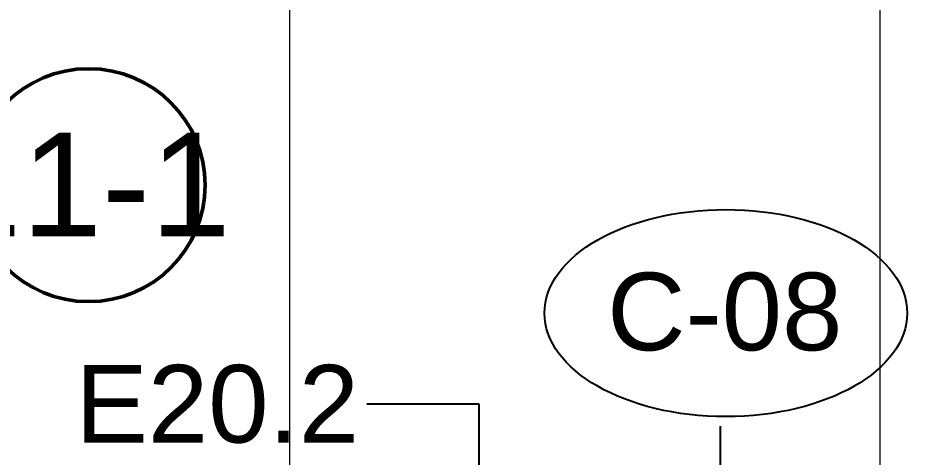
# Model space of a CAD drawing. Header units: millimetres. Extents: x 813027 to 1148939, y -931049 to -10.
# Drawn here: x 892191 to 909359, y -98684 to -90193 of the extents above; entities that cross this region are included whole.
import ezdxf

# ---------------------------------------------------------------- set-up
doc = ezdxf.new("R2010")
doc.units = ezdxf.units.MM
doc.linetypes.add('DPA_Grid _ Level 500', pattern=[5.5, 2.75, -0.75, 1.25, -0.75])
for name, color, linetype, lineweight in [('A-ANNO-NOTE', 3, 'Continuous', 25), ('A-ROOM-IDEN', 3, 'Continuous', 25), ('S-GRID', 251, 'Continuous', 9), ('S-GRID-IDEN', 3, 'Continuous', 50)]:
    doc.layers.add(name, color=color, linetype=linetype, lineweight=lineweight)
doc.styles.add('Arial', font='arial.ttf', dxfattribs={"height": 2000})
doc.styles.add('Arial_1', font='arial.ttf', dxfattribs={"height": 1500})

# ---------------------------------------------------------------- blocks, each defined once
blk = doc.blocks.new('DPA-AR_Ceiling Tags - Ceiling Tags-15141860-4160 - LOWER PLATFORM LEVEL - REFLECTED CEILING GENERAL PLAN')
at = {"layer": 'A-ANNO-NOTE'}
blk.add_ellipse((0, 0), major_axis=(-7, 0), ratio=0.571429, dxfattribs=at)
blk = doc.blocks.new('Grid - 100 Scale-586761-4160 - LOWER PLATFORM LEVEL - REFLECTED CEILING GENERAL PLAN')
at = {"layer": 'S-GRID-IDEN'}
blk.add_circle((0, 0), 4.5, dxfattribs=at)

msp = doc.modelspace()

# ---------------------------------------------------------------- linework, layer by layer
at = {"layer": 'A-ANNO-NOTE'}
msp.add_line((905753.7, -109018), (905753.7, -98081.8), dxfattribs=at)
at = {"layer": 'A-ROOM-IDEN'}
for p, q in [((901097.3, -97656.8), (898929.3, -97656.8)), ((901097.3, -109319.7), (901097.3, -97656.8))]:
    msp.add_line(p, q, dxfattribs=at)
at = {"layer": 'S-GRID', "linetype": 'DPA_Grid _ Level 500'}
for p, q in [((897440, -191381.7), (897440, -15135.4)), ((908840, -191381.7), (908840, -15135.4))]:
    msp.add_line(p, q, dxfattribs=at)

# ---------------------------------------------------------------- block references
at = {"layer": 'A-ANNO-NOTE', "xscale": 500, "yscale": 500, "zscale": 500}
msp.add_blockref('DPA-AR_Ceiling Tags - Ceiling Tags-15141860-4160 - LOWER PLATFORM LEVEL - REFLECTED CEILING GENERAL PLAN', (905859.3, -95899), dxfattribs=at)
at = {"layer": 'S-GRID-IDEN', "xscale": 499.9999999999995, "yscale": 499.9999999999995, "zscale": 499.9999999999995, "rotation": 98.77777528909775}
msp.add_blockref('Grid - 100 Scale-586761-4160 - LOWER PLATFORM LEVEL - REFLECTED CEILING GENERAL PLAN', (893557.6, -93426.8), dxfattribs=at)

# ---------------------------------------------------------------- texts
at = {"layer": 'A-ANNO-NOTE', "lineweight": 9, "insert": (903567.2, -95117.9), "char_height": 1500, "width": 5571.728, "attachment_point": 1, "style": 'Arial_1'}
msp.add_mtext('C-08', dxfattribs=at)
at = {"layer": 'A-ROOM-IDEN', "lineweight": 9, "insert": (893304.3, -96900.5), "char_height": 1500, "width": 6774.259, "attachment_point": 1, "style": 'Arial_1'}
msp.add_mtext('E20.2', dxfattribs=at)
at = {"layer": 'S-GRID-IDEN', "lineweight": 9, "insert": (890710.2, -92413), "char_height": 2000, "width": 6774.259, "attachment_point": 1, "style": 'Arial'}
msp.add_mtext('11-1', dxfattribs=at)

doc.saveas('drawing.dxf')
